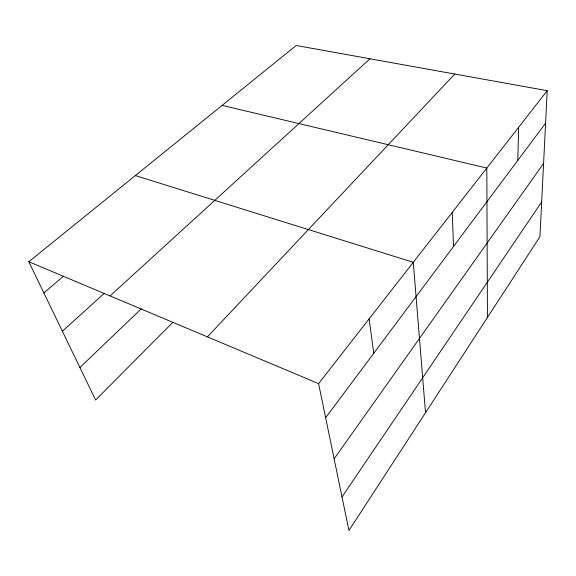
<?xml version="1.0" encoding="UTF-8"?>
<svg xmlns="http://www.w3.org/2000/svg" width="576" height="576" viewBox="0 0 576 576"><rect width="100%" height="100%" fill="white"/><g stroke="black" fill="none" stroke-linecap="round" stroke-linejoin="round"><path stroke-width="0.86" d="M517.817 160.358L518.652 127.267M547.2 90.684L539.935 236.707L348.941 530.51L318.586 383.63L547.2 90.684L296.194 45.49L28.8 261.734L95.616 400.01L172.814 322.38M342.007 496.973L541.663 201.938M334.123 458.82L543.578 163.44M325.634 417.722L545.587 123.178M207.41 336.866L454.752 74.038M79.92 367.517L141.278 308.801M110.074 295.92L369.95 58.774M62.381 331.229L104.306 293.314M43.87 292.925L63.547 276.178M222.12 105.394L486.821 168.048L487.433 317.47M135.331 175.579L413.273 262.296L425.52 412.711M28.8 261.734L318.586 383.63M369.101 318.895L373.766 353.268M452.225 212.386L453.535 246.442"/></g></svg>
